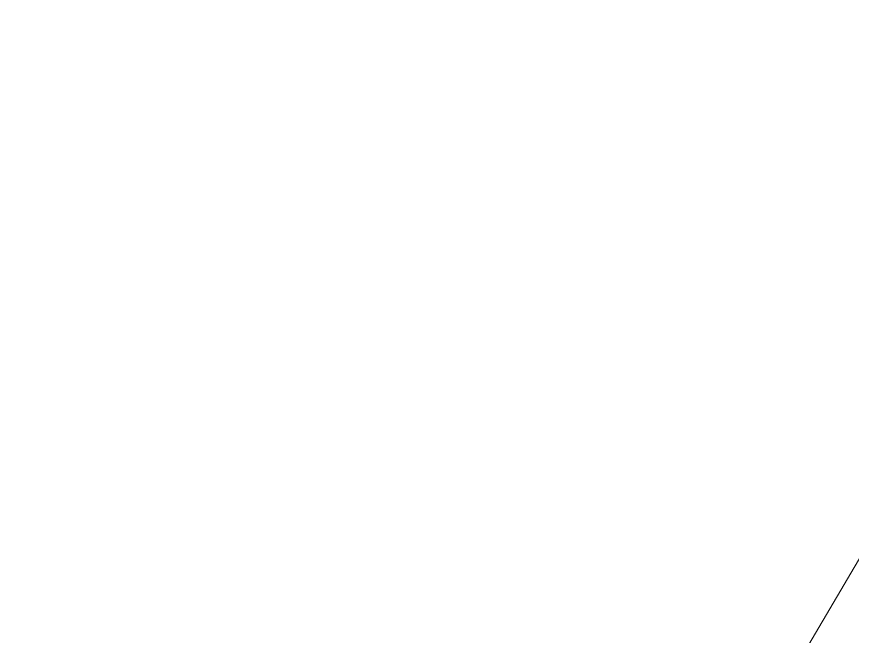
# Model space of a CAD drawing. Header units: millimetres. Extents: x 25707 to 50558, y -18992 to 44712.
# Drawn here: x 37382 to 41556, y 4305 to 7398 of the extents above; entities that cross this region are included whole.
import ezdxf
from ezdxf.enums import TextEntityAlignment as Align

# ---------------------------------------------------------------- set-up
doc = ezdxf.new("R2010")
doc.units = ezdxf.units.MM
doc.set_wipeout_variables(frame=1)
doc.layers.add('Техника Кран LTM 1650-8.1', color=250, linetype='Continuous', lineweight=15)
doc.styles.add('arial', font='arial.ttf')

# ---------------------------------------------------------------- blocks, each defined once
blk = doc.blocks.new('LTM 1650-8.1-20230303.12205000')
at = {"color": 0, "linetype": 'ByBlock', "lineweight": -2, "transparency": 16777216}
blk.add_wipeout([(-6118.2, 654), (8888.5, 654), (8888.5, -689.2), (-6118.2, -689.2)], dxfattribs=at)
blk = doc.blocks.new('LTM 1650-8.1-20230303.12224900')
at = {"color": 0, "linetype": 'ByBlock', "lineweight": -2, "transparency": 16777216}
blk.add_wipeout([(-6159.7, 716.5), (8607, 716.5), (8607, -707.5), (-6159.7, -707.5)], dxfattribs=at)
blk = doc.blocks.new('LTM 1650-8.1-20230303.11211400')
at = {"color": 0, "linetype": 'ByBlock', "lineweight": -2, "transparency": 16777216}
blk.add_wipeout([(-12498, 276.6), (-12418, 276.6), (-12418, 232), (-8416, 232), (-8416, 276.6), (-8336, 276.6), (-8336, 232), (-4963.9, 232), (-4963.9, 277.1), (-4883.9, 277.1), (-4883.9, 232), (-2230, 232), (-2230, 242), (-984.4, 242), (-984.4, 242), (-965.9, 249.4), (-946.2, 252.8), (-926.3, 252), (-907, 247.1), (-907, 247.1), (-899.3, 245.5), (-891.6, 246.4), (-884.4, 249.7), (-878.7, 255), (-878.7, 255), (-854, 286.1), (-850, 288), (-830, 288), (-825, 283), (-825, 242), (-390, 242), (-390, 247), (0, 247), (0, 247), (135.6, 206.5), (226.7, 98.2), (243.3, -42.4), (180.1, -169), (180.1, -169), (-60, -425), (-60, -1290), (-7356, -1290), (-7356, -1290), (-7388.2, -1346.4), (-7438.6, -1387.3), (-7500.3, -1407.2), (-7565.1, -1403.5), (-7565.1, -1403.5), (-7611.5, -1390.2), (-7614.8, -1401.8), (-7997.2, -1290), (-8664, -1290), (-8664, -1350), (-8764, -1350), (-8764, -1504), (-8990, -1504), (-8990, -1504), (-8997.7, -1502.5), (-9004.1, -1498.2), (-9008.5, -1491.7), (-9010, -1484), (-9010, -1295), (-14157.4, -1295), (-14171.4, -1290), (-14535, -1290), (-14535, -1340), (-14795, -1340), (-14795, -1290), (-15100, -1290), (-15100, -1358.3), (-15100, -1358.3), (-15100.8, -1362.1), (-15102.9, -1365.4), (-15106.2, -1367.5), (-15110, -1368.3), (-15180, -1368.3), (-15180, -1368.3), (-15183.8, -1367.5), (-15187.1, -1365.4), (-15189.2, -1362.1), (-15190, -1358.3), (-15190, -1290), (-15485, -1290), (-15485, -1309.8), (-15490, -1309.8), (-15490, -1433), (-15500, -1433), (-15500, -1430), (-15700, -1430), (-15700, -1437), (-15710, -1437), (-15710, -1434), (-15820, -1434), (-15845, -1429.6), (-15845, -1420.4), (-15820, -1416), (-15710, -1416), (-15710, -861), (-15732, -861), (-15732, -831), (-15715, -831), (-15715, 61.2), (-15729.6, 96.5), (-15846.6, 213.4), (-15846.6, 213.4), (-15868.5, 254.4), (-15863.9, 300.6), (-15834.4, 336.5), (-15790, 350), (-15790, 350), (-15333, 350), (-15333, 340), (-15312, 340), (-15286, 340), (-15286, 340), (-15268, 334), (-15257.2, 318.5), (-15257.9, 299.6), (-15269.7, 284.8), (-15269.7, 284.8), (-15286.9, 273.6), (-15286.9, 273.6), (-15290.7, 270.4), (-15293.6, 266.4), (-15295.4, 261.8), (-15296, 256.9), (-15296, 256.9), (-15296, 245), (-15276, 245), (-15276, 245), (-15271.7, 244.5), (-15267.6, 243.2), (-15263.9, 240.9), (-15260.8, 237.9), (-15260.8, 237.9), (-15260.8, 237.9), (-15258.1, 235.4), (-15255, 233.6), (-15251.5, 232.4), (-15247.9, 232), (-15247.9, 232), (-12498, 232), (-12498, 232)], dxfattribs=at)
blk = doc.blocks.new('LTM 1650-8.1-20230226.20561000')
at = {"color": 0, "linetype": 'ByBlock', "lineweight": -2, "transparency": 16777216}
for points in [[(3000, 2193, 0), (2990, 2183.5, 0), (2927.5, 2172.4, 0), (2922.1, 2168.4, 0), (2400.2, 2076.4, 0), (2393.5, 2078.3, 0), (2337.6, 2068.4, -0.565199)], [(2333, 2072.9, 0), (2333, 2093.9, 0), (2324.7, 2092.6, 0), (2324.3, 2074.6, -0.378915)]]:
    blk.add_lwpolyline(points, format="xyb", dxfattribs=at)
blk = doc.blocks.new('LTM 1650-8.1-20230305.143956')
at = {"color": 0, "linetype": 'ByBlock', "lineweight": -2, "transparency": 16777216}
blk.add_wipeout([(-415, 1614), (-415, 377.5), (-15237.6, 377.5), (-15237.6, 1614)], dxfattribs=at)
blk = doc.blocks.new('*U138')
at = {"color": 0, "linetype": 'ByBlock', "lineweight": -2, "transparency": 16777216}
blk.add_lwpolyline([(5989.1, 18723.8), (-2885.5, 3664.9)], dxfattribs=at)
at = {"color": 0, "linetype": 'ByBlock', "lineweight": -2, "transparency": 16777216, "rotation": 62.8345440380989}
blk.add_blockref('LTM 1650-8.1-20230305.143956', (7613.8, 17828.9), dxfattribs=at)
at = {"color": 0, "linetype": 'ByBlock', "lineweight": -2, "transparency": 16777216, "xscale": -1, "rotation": 62.83454403809885}
blk.add_blockref('LTM 1650-8.1-20230303.12205000', (3612.4, 12260.1), dxfattribs=at)
blk.add_blockref('LTM 1650-8.1-20230303.12224900', (3487, 12008), dxfattribs=at)
blk.add_blockref('LTM 1650-8.1-20230303.11211400', (-1385, 3710), dxfattribs=at)
at = {"color": 0, "linetype": 'ByBlock', "lineweight": -2, "transparency": 16777216, "xscale": -1}
blk.add_blockref('LTM 1650-8.1-20230226.20561000', (0, 0), dxfattribs=at)
at = {"layer": 'Defpoints', "color": 250, "linetype": 'ByBlock', "lineweight": -2, "transparency": 16777216, "style": 'arial', "width": 0.8}
blk.add_attdef('МАРКА', text='', height=250, rotation=62.8345, dxfattribs=at).set_placement((5260.8, 15547.6), align=Align.MIDDLE_CENTER)

msp = doc.modelspace()

# ---------------------------------------------------------------- block references
at = {"layer": 'Техника Кран LTM 1650-8.1', "transparency": 16777216}
msp.add_blockref('*U138', (42212.4, -2814.6), dxfattribs=at)

doc.saveas('drawing.dxf')
